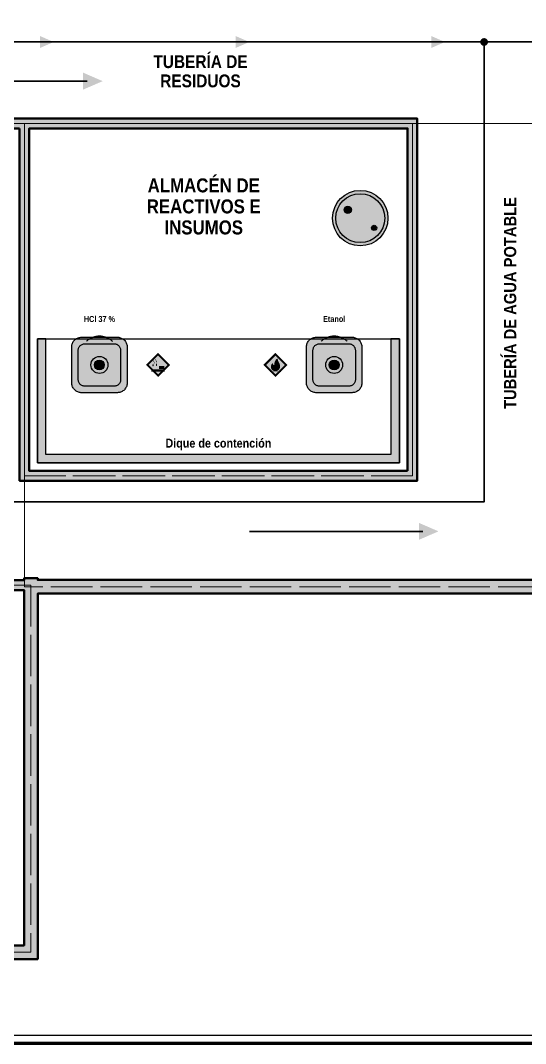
# Model space of a CAD drawing. Header units: metres. Extents: x 0 to 115, y 0 to 64.
# Drawn here: x 54.18 to 69.67, y 0.4 to 31.76 of the extents above; entities that cross this region are included whole.
import ezdxf

# ---------------------------------------------------------------- set-up
doc = ezdxf.new("R2010")
doc.units = ezdxf.units.M
doc.linetypes.add('DASHED', pattern=[1.524, 1.27, -0.254])
doc.layers.add('A-AREA', color=8, linetype='DASHED', lineweight=13, plot=False)
for name, color, linetype, lineweight in [('A-AREA-NOMBRE', 7, 'Continuous', 25), ('A-LAMINA', 8, 'Continuous', 35), ('A-MURO', 7, 'Continuous', 50), ('G-ETIQUETA', 4, 'Continuous', 18), ('G-SENALIZACION', 2, 'Continuous', 25), ('M-EQUIPO', 7, 'Continuous', 25), ('M-EQUIPO-RELLENO', 8, 'Continuous', 0)]:
    doc.layers.add(name, color=color, linetype=linetype, lineweight=lineweight)
for name, color, linetype, lineweight, true_color in [('A-MURO-RELLENO', 8, 'Continuous', 0, 0x8d949b), ('P-AGUA-POTABLE', 3, 'Continuous', 35, 0x3aa84f), ('P-PERSONAL', 94, 'Continuous', 35, 0x13692c), ('P-RESIDUOS', 1, 'Continuous', 35, 0xb3121b)]:
    doc.layers.add(name, color=color, linetype=linetype, lineweight=lineweight, true_color=true_color)
doc.styles.add('PLANO', font='arial.ttf')
doc.styles.add('PLANO_N', font='arialbd.ttf')

# ---------------------------------------------------------------- blocks, each defined once
blk = doc.blocks.new('EQ_dique')
at = {"layer": 'M-EQUIPO-RELLENO', "true_color": 0x1f3fa8}
h = blk.add_hatch(color=7, dxfattribs=at)
h.dxf.hatch_style = 1
h.paths.add_polyline_path([(-5.55, 1.9), (-5.55, -1.9), (5.55, -1.9), (5.55, 1.9), (5.29, 1.9), (5.29, -1.64), (-5.29, -1.64), (-5.29, 1.9)])
at = {"layer": 'M-EQUIPO', "true_color": 0x9aa3ab}
blk.add_lwpolyline([(-5.55, 1.9), (5.55, 1.9), (5.55, -1.9), (-5.55, -1.9)], close=True, dxfattribs=at)
at = {"layer": 'M-EQUIPO'}
blk.add_lwpolyline([(-5.55, 1.9), (-5.55, -1.9), (5.55, -1.9), (5.55, 1.9), (5.29, 1.9), (5.29, -1.64), (-5.29, -1.64), (-5.29, 1.9)], close=True, dxfattribs=at)
at = {"layer": 'G-ETIQUETA', "style": 'PLANO', "flags": 1}
for tag, p in [('TAG', (0, 0)), ('NOMBRE', (0, -0.25)), ('AREA', (0, -0.5)), ('FUNCION', (0, -0.75)), ('CONFIANZA', (0, -1))]:
    blk.add_attdef(tag, p, '', height=0.15, dxfattribs=at)
at = {"layer": 'M-EQUIPO', "style": 'PLANO_N', "width": 0.869}
blk.add_text('Dique de contención', height=0.2721, dxfattribs=at).set_placement((-1.625, -1.433))
blk = doc.blocks.new('EQ_hcl37')
at = {"layer": 'M-EQUIPO-RELLENO', "true_color": 0xeef0ee}
h = blk.add_hatch(color=7, dxfattribs=at)
h.dxf.hatch_style = 1
h.paths.add_polyline_path([(-0.55, 0.85), (-0.524, 0.85), (-0.498, 0.85), (-0.472, 0.85), (-0.4461, 0.85), (-0.4201, 0.85), (-0.3941, 0.85), (-0.3681, 0.85), (-0.3421, 0.85), (-0.3161, 0.85), (-0.2901, 0.85), (-0.2641, 0.85), (-0.2382, 0.85), (-0.2122, 0.85), (-0.1862, 0.85), (-0.1602, 0.85), (-0.1342, 0.85), (-0.1082, 0.85), (-0.0822, 0.85), (-0.0562, 0.85), (-0.0303, 0.85), (-0.0043, 0.85), (0.0217, 0.85), (0.0477, 0.85), (0.0737, 0.85), (0.0997, 0.85), (0.1257, 0.85), (0.1516, 0.85), (0.1776, 0.85), (0.2036, 0.85), (0.2296, 0.85), (0.2556, 0.85), (0.2816, 0.85), (0.3076, 0.85), (0.3336, 0.85), (0.3595, 0.85), (0.3855, 0.85), (0.4115, 0.85), (0.4375, 0.85), (0.4635, 0.85), (0.4895, 0.85), (0.5155, 0.85), (0.5415, 0.85), (0.5663, 0.8496), (0.5911, 0.8472), (0.6163, 0.8426), (0.6416, 0.8357), (0.6668, 0.8263), (0.6914, 0.8146), (0.7152, 0.8004), (0.7378, 0.784), (0.7588, 0.7654), (0.7781, 0.7449), (0.7953, 0.7228), (0.8102, 0.6993), (0.8227, 0.6749), (0.8329, 0.6499), (0.8406, 0.6246), (0.8459, 0.5993), (0.849, 0.5744), (0.85, 0.55), (0.85, 0.524), (0.85, 0.498), (0.85, 0.472), (0.85, 0.4461), (0.85, 0.4201), (0.85, 0.3941), (0.85, 0.3681), (0.85, 0.3421), (0.85, 0.3161), (0.85, 0.2901), (0.85, 0.2641), (0.85, 0.2382), (0.85, 0.2122), (0.85, 0.1862), (0.85, 0.1602), (0.85, 0.1342), (0.85, 0.1082), (0.85, 0.0822), (0.85, 0.0562), (0.85, 0.0303), (0.85, 0.0043), (0.85, -0.0217), (0.85, -0.0477), (0.85, -0.0737), (0.85, -0.0997), (0.85, -0.1257), (0.85, -0.1516), (0.85, -0.1776), (0.85, -0.2036), (0.85, -0.2296), (0.85, -0.2556), (0.85, -0.2816), (0.85, -0.3076), (0.85, -0.3336), (0.85, -0.3595), (0.85, -0.3855), (0.85, -0.4115), (0.85, -0.4375), (0.85, -0.4635), (0.85, -0.4895), (0.85, -0.5155), (0.85, -0.5415), (0.8496, -0.5663), (0.8472, -0.5911), (0.8426, -0.6163), (0.8357, -0.6416), (0.8263, -0.6668), (0.8146, -0.6914), (0.8004, -0.7152), (0.784, -0.7378), (0.7654, -0.7588), (0.7449, -0.7781), (0.7228, -0.7953), (0.6993, -0.8102), (0.6749, -0.8227), (0.6499, -0.8329), (0.6246, -0.8406), (0.5993, -0.8459), (0.5744, -0.849), (0.55, -0.85), (0.524, -0.85), (0.498, -0.85), (0.472, -0.85), (0.4461, -0.85), (0.4201, -0.85), (0.3941, -0.85), (0.3681, -0.85), (0.3421, -0.85), (0.3161, -0.85), (0.2901, -0.85), (0.2641, -0.85), (0.2382, -0.85), (0.2122, -0.85), (0.1862, -0.85), (0.1602, -0.85), (0.1342, -0.85), (0.1082, -0.85), (0.0822, -0.85), (0.0562, -0.85), (0.0303, -0.85), (0.0043, -0.85), (-0.0217, -0.85), (-0.0477, -0.85), (-0.0737, -0.85), (-0.0997, -0.85), (-0.1257, -0.85), (-0.1516, -0.85), (-0.1776, -0.85), (-0.2036, -0.85), (-0.2296, -0.85), (-0.2556, -0.85), (-0.2816, -0.85), (-0.3076, -0.85), (-0.3336, -0.85), (-0.3595, -0.85), (-0.3855, -0.85), (-0.4115, -0.85), (-0.4375, -0.85), (-0.4635, -0.85), (-0.4895, -0.85), (-0.5155, -0.85), (-0.5415, -0.85), (-0.5663, -0.8496), (-0.5911, -0.8472), (-0.6163, -0.8426), (-0.6416, -0.8357), (-0.6668, -0.8263), (-0.6914, -0.8146), (-0.7152, -0.8004), (-0.7378, -0.784), (-0.7588, -0.7654), (-0.7781, -0.7449), (-0.7953, -0.7228), (-0.8102, -0.6993), (-0.8227, -0.6749), (-0.8329, -0.6499), (-0.8406, -0.6246), (-0.8459, -0.5993), (-0.849, -0.5744), (-0.85, -0.55), (-0.85, -0.524), (-0.85, -0.498), (-0.85, -0.472), (-0.85, -0.4461), (-0.85, -0.4201), (-0.85, -0.3941), (-0.85, -0.3681), (-0.85, -0.3421), (-0.85, -0.3161), (-0.85, -0.2901), (-0.85, -0.2641), (-0.85, -0.2382), (-0.85, -0.2122), (-0.85, -0.1862), (-0.85, -0.1602), (-0.85, -0.1342), (-0.85, -0.1082), (-0.85, -0.0822), (-0.85, -0.0562), (-0.85, -0.0303), (-0.85, -0.0043), (-0.85, 0.0217), (-0.85, 0.0477), (-0.85, 0.0737), (-0.85, 0.0997), (-0.85, 0.1257), (-0.85, 0.1516), (-0.85, 0.1776), (-0.85, 0.2036), (-0.85, 0.2296), (-0.85, 0.2556), (-0.85, 0.2816), (-0.85, 0.3076), (-0.85, 0.3336), (-0.85, 0.3595), (-0.85, 0.3855), (-0.85, 0.4115), (-0.85, 0.4375), (-0.85, 0.4635), (-0.85, 0.4895), (-0.85, 0.5155), (-0.85, 0.5415), (-0.8496, 0.5663), (-0.8472, 0.5911), (-0.8426, 0.6163), (-0.8357, 0.6416), (-0.8263, 0.6668), (-0.8146, 0.6914), (-0.8004, 0.7152), (-0.784, 0.7378), (-0.7654, 0.7588), (-0.7449, 0.7781), (-0.7228, 0.7953), (-0.6993, 0.8102), (-0.6749, 0.8227), (-0.6499, 0.8329), (-0.6246, 0.8406), (-0.5993, 0.8459), (-0.5744, 0.849)])
at = {"layer": 'M-EQUIPO-RELLENO', "true_color": 0xd0d7de}
h = blk.add_hatch(color=7, dxfattribs=at)
h.dxf.hatch_style = 1
edge = h.paths.add_edge_path()
edge.add_arc((0, 0), 0.26, 0, 360)
at = {"layer": 'M-EQUIPO-RELLENO', "true_color": 0xc0392b}
h = blk.add_hatch(color=7, dxfattribs=at)
h.dxf.hatch_style = 1
edge = h.paths.add_edge_path()
edge.add_arc((0, 0), 0.15, 0, 360)
at = {"layer": 'M-EQUIPO'}
blk.add_lwpolyline([(-0.55, 0.85), (-0.524, 0.85), (-0.498, 0.85), (-0.472, 0.85), (-0.4461, 0.85), (-0.4201, 0.85), (-0.3941, 0.85), (-0.3681, 0.85), (-0.3421, 0.85), (-0.3161, 0.85), (-0.2901, 0.85), (-0.2641, 0.85), (-0.2382, 0.85), (-0.2122, 0.85), (-0.1862, 0.85), (-0.1602, 0.85), (-0.1342, 0.85), (-0.1082, 0.85), (-0.0822, 0.85), (-0.0562, 0.85), (-0.0303, 0.85), (-0.0043, 0.85), (0.0217, 0.85), (0.0477, 0.85), (0.0737, 0.85), (0.0997, 0.85), (0.1257, 0.85), (0.1516, 0.85), (0.1776, 0.85), (0.2036, 0.85), (0.2296, 0.85), (0.2556, 0.85), (0.2816, 0.85), (0.3076, 0.85), (0.3336, 0.85), (0.3595, 0.85), (0.3855, 0.85), (0.4115, 0.85), (0.4375, 0.85), (0.4635, 0.85), (0.4895, 0.85), (0.5155, 0.85), (0.5415, 0.85), (0.5663, 0.8496), (0.5911, 0.8472), (0.6163, 0.8426), (0.6416, 0.8357), (0.6668, 0.8263), (0.6914, 0.8146), (0.7152, 0.8004), (0.7378, 0.784), (0.7588, 0.7654), (0.7781, 0.7449), (0.7953, 0.7228), (0.8102, 0.6993), (0.8227, 0.6749), (0.8329, 0.6499), (0.8406, 0.6246), (0.8459, 0.5993), (0.849, 0.5744), (0.85, 0.55), (0.85, 0.524), (0.85, 0.498), (0.85, 0.472), (0.85, 0.4461), (0.85, 0.4201), (0.85, 0.3941), (0.85, 0.3681), (0.85, 0.3421), (0.85, 0.3161), (0.85, 0.2901), (0.85, 0.2641), (0.85, 0.2382), (0.85, 0.2122), (0.85, 0.1862), (0.85, 0.1602), (0.85, 0.1342), (0.85, 0.1082), (0.85, 0.0822), (0.85, 0.0562), (0.85, 0.0303), (0.85, 0.0043), (0.85, -0.0217), (0.85, -0.0477), (0.85, -0.0737), (0.85, -0.0997), (0.85, -0.1257), (0.85, -0.1516), (0.85, -0.1776), (0.85, -0.2036), (0.85, -0.2296), (0.85, -0.2556), (0.85, -0.2816), (0.85, -0.3076), (0.85, -0.3336), (0.85, -0.3595), (0.85, -0.3855), (0.85, -0.4115), (0.85, -0.4375), (0.85, -0.4635), (0.85, -0.4895), (0.85, -0.5155), (0.85, -0.5415), (0.8496, -0.5663), (0.8472, -0.5911), (0.8426, -0.6163), (0.8357, -0.6416), (0.8263, -0.6668), (0.8146, -0.6914), (0.8004, -0.7152), (0.784, -0.7378), (0.7654, -0.7588), (0.7449, -0.7781), (0.7228, -0.7953), (0.6993, -0.8102), (0.6749, -0.8227), (0.6499, -0.8329), (0.6246, -0.8406), (0.5993, -0.8459), (0.5744, -0.849), (0.55, -0.85), (0.524, -0.85), (0.498, -0.85), (0.472, -0.85), (0.4461, -0.85), (0.4201, -0.85), (0.3941, -0.85), (0.3681, -0.85), (0.3421, -0.85), (0.3161, -0.85), (0.2901, -0.85), (0.2641, -0.85), (0.2382, -0.85), (0.2122, -0.85), (0.1862, -0.85), (0.1602, -0.85), (0.1342, -0.85), (0.1082, -0.85), (0.0822, -0.85), (0.0562, -0.85), (0.0303, -0.85), (0.0043, -0.85), (-0.0217, -0.85), (-0.0477, -0.85), (-0.0737, -0.85), (-0.0997, -0.85), (-0.1257, -0.85), (-0.1516, -0.85), (-0.1776, -0.85), (-0.2036, -0.85), (-0.2296, -0.85), (-0.2556, -0.85), (-0.2816, -0.85), (-0.3076, -0.85), (-0.3336, -0.85), (-0.3595, -0.85), (-0.3855, -0.85), (-0.4115, -0.85), (-0.4375, -0.85), (-0.4635, -0.85), (-0.4895, -0.85), (-0.5155, -0.85), (-0.5415, -0.85), (-0.5663, -0.8496), (-0.5911, -0.8472), (-0.6163, -0.8426), (-0.6416, -0.8357), (-0.6668, -0.8263), (-0.6914, -0.8146), (-0.7152, -0.8004), (-0.7378, -0.784), (-0.7588, -0.7654), (-0.7781, -0.7449), (-0.7953, -0.7228), (-0.8102, -0.6993), (-0.8227, -0.6749), (-0.8329, -0.6499), (-0.8406, -0.6246), (-0.8459, -0.5993), (-0.849, -0.5744), (-0.85, -0.55), (-0.85, -0.524), (-0.85, -0.498), (-0.85, -0.472), (-0.85, -0.4461), (-0.85, -0.4201), (-0.85, -0.3941), (-0.85, -0.3681), (-0.85, -0.3421), (-0.85, -0.3161), (-0.85, -0.2901), (-0.85, -0.2641), (-0.85, -0.2382), (-0.85, -0.2122), (-0.85, -0.1862), (-0.85, -0.1602), (-0.85, -0.1342), (-0.85, -0.1082), (-0.85, -0.0822), (-0.85, -0.0562), (-0.85, -0.0303), (-0.85, -0.0043), (-0.85, 0.0217), (-0.85, 0.0477), (-0.85, 0.0737), (-0.85, 0.0997), (-0.85, 0.1257), (-0.85, 0.1516), (-0.85, 0.1776), (-0.85, 0.2036), (-0.85, 0.2296), (-0.85, 0.2556), (-0.85, 0.2816), (-0.85, 0.3076), (-0.85, 0.3336), (-0.85, 0.3595), (-0.85, 0.3855), (-0.85, 0.4115), (-0.85, 0.4375), (-0.85, 0.4635), (-0.85, 0.4895), (-0.85, 0.5155), (-0.85, 0.5415), (-0.8496, 0.5663), (-0.8472, 0.5911), (-0.8426, 0.6163), (-0.8357, 0.6416), (-0.8263, 0.6668), (-0.8146, 0.6914), (-0.8004, 0.7152), (-0.784, 0.7378), (-0.7654, 0.7588), (-0.7449, 0.7781), (-0.7228, 0.7953), (-0.6993, 0.8102), (-0.6749, 0.8227), (-0.6499, 0.8329), (-0.6246, 0.8406), (-0.5993, 0.8459), (-0.5744, 0.849)], close=True, dxfattribs=at)
at = {"layer": 'M-EQUIPO', "true_color": 0x9aa3ab}
blk.add_lwpolyline([(-0.45, 0.65), (-0.43, 0.65), (-0.4101, 0.65), (-0.3901, 0.65), (-0.3701, 0.65), (-0.3502, 0.65), (-0.3302, 0.65), (-0.3103, 0.65), (-0.2903, 0.65), (-0.2703, 0.65), (-0.2504, 0.65), (-0.2304, 0.65), (-0.2104, 0.65), (-0.1905, 0.65), (-0.1705, 0.65), (-0.1505, 0.65), (-0.1306, 0.65), (-0.1106, 0.65), (-0.0907, 0.65), (-0.0707, 0.65), (-0.0507, 0.65), (-0.0308, 0.65), (-0.0108, 0.65), (0.0092, 0.65), (0.0291, 0.65), (0.0491, 0.65), (0.0691, 0.65), (0.089, 0.65), (0.109, 0.65), (0.1289, 0.65), (0.1489, 0.65), (0.1689, 0.65), (0.1888, 0.65), (0.2088, 0.65), (0.2288, 0.65), (0.2487, 0.65), (0.2687, 0.65), (0.2887, 0.65), (0.3086, 0.65), (0.3286, 0.65), (0.3485, 0.65), (0.3685, 0.65), (0.3885, 0.65), (0.4084, 0.65), (0.4284, 0.65), (0.4484, 0.65), (0.4686, 0.6491), (0.4895, 0.6461), (0.5105, 0.6406), (0.5314, 0.6327), (0.5517, 0.6222), (0.5709, 0.6093), (0.5886, 0.5941), (0.6045, 0.577), (0.6182, 0.5582), (0.6295, 0.5382), (0.6383, 0.5175), (0.6445, 0.4965), (0.6484, 0.4755), (0.6499, 0.455), (0.65, 0.435), (0.65, 0.4151), (0.65, 0.3951), (0.65, 0.3751), (0.65, 0.3552), (0.65, 0.3352), (0.65, 0.3152), (0.65, 0.2953), (0.65, 0.2753), (0.65, 0.2554), (0.65, 0.2354), (0.65, 0.2154), (0.65, 0.1955), (0.65, 0.1755), (0.65, 0.1555), (0.65, 0.1356), (0.65, 0.1156), (0.65, 0.0956), (0.65, 0.0757), (0.65, 0.0557), (0.65, 0.0358), (0.65, 0.0158), (0.65, -0.0042), (0.65, -0.0241), (0.65, -0.0441), (0.65, -0.0641), (0.65, -0.084), (0.65, -0.104), (0.65, -0.124), (0.65, -0.1439), (0.65, -0.1639), (0.65, -0.1838), (0.65, -0.2038), (0.65, -0.2238), (0.65, -0.2437), (0.65, -0.2637), (0.65, -0.2837), (0.65, -0.3036), (0.65, -0.3236), (0.65, -0.3436), (0.65, -0.3635), (0.65, -0.3835), (0.65, -0.4034), (0.65, -0.4234), (0.65, -0.4434), (0.6495, -0.4635), (0.647, -0.4842), (0.6422, -0.5053), (0.6349, -0.5262), (0.6251, -0.5467), (0.6128, -0.5662), (0.5981, -0.5844), (0.5814, -0.6007), (0.563, -0.615), (0.5433, -0.6269), (0.5227, -0.6363), (0.5017, -0.6432), (0.4807, -0.6476), (0.4601, -0.6497), (0.44, -0.65), (0.4201, -0.65), (0.4001, -0.65), (0.3801, -0.65), (0.3602, -0.65), (0.3402, -0.65), (0.3202, -0.65), (0.3003, -0.65), (0.2803, -0.65), (0.2603, -0.65), (0.2404, -0.65), (0.2204, -0.65), (0.2005, -0.65), (0.1805, -0.65), (0.1605, -0.65), (0.1406, -0.65), (0.1206, -0.65), (0.1006, -0.65), (0.0807, -0.65), (0.0607, -0.65), (0.0407, -0.65), (0.0208, -0.65), (0.0008, -0.65), (-0.0191, -0.65), (-0.0391, -0.65), (-0.0591, -0.65), (-0.079, -0.65), (-0.099, -0.65), (-0.119, -0.65), (-0.1389, -0.65), (-0.1589, -0.65), (-0.1789, -0.65), (-0.1988, -0.65), (-0.2188, -0.65), (-0.2387, -0.65), (-0.2587, -0.65), (-0.2787, -0.65), (-0.2986, -0.65), (-0.3186, -0.65), (-0.3386, -0.65), (-0.3585, -0.65), (-0.3785, -0.65), (-0.3985, -0.65), (-0.4184, -0.65), (-0.4384, -0.65), (-0.4584, -0.6498), (-0.479, -0.6479), (-0.5, -0.6436), (-0.521, -0.637), (-0.5417, -0.6278), (-0.5615, -0.6161), (-0.58, -0.602), (-0.5968, -0.5858), (-0.6116, -0.5678), (-0.6241, -0.5484), (-0.6342, -0.5279), (-0.6417, -0.507), (-0.6467, -0.486), (-0.6494, -0.4652), (-0.65, -0.445), (-0.65, -0.425), (-0.65, -0.4051), (-0.65, -0.3851), (-0.65, -0.3652), (-0.65, -0.3452), (-0.65, -0.3252), (-0.65, -0.3053), (-0.65, -0.2853), (-0.65, -0.2653), (-0.65, -0.2454), (-0.65, -0.2254), (-0.65, -0.2054), (-0.65, -0.1855), (-0.65, -0.1655), (-0.65, -0.1456), (-0.65, -0.1256), (-0.65, -0.1056), (-0.65, -0.0857), (-0.65, -0.0657), (-0.65, -0.0457), (-0.65, -0.0258), (-0.65, -0.0058), (-0.65, 0.0142), (-0.65, 0.0341), (-0.65, 0.0541), (-0.65, 0.074), (-0.65, 0.094), (-0.65, 0.114), (-0.65, 0.1339), (-0.65, 0.1539), (-0.65, 0.1739), (-0.65, 0.1938), (-0.65, 0.2138), (-0.65, 0.2338), (-0.65, 0.2537), (-0.65, 0.2737), (-0.65, 0.2936), (-0.65, 0.3136), (-0.65, 0.3336), (-0.65, 0.3535), (-0.65, 0.3735), (-0.65, 0.3935), (-0.65, 0.4134), (-0.65, 0.4334), (-0.65, 0.4534), (-0.6486, 0.4738), (-0.6449, 0.4947), (-0.6389, 0.5158), (-0.6303, 0.5366), (-0.6192, 0.5566), (-0.6057, 0.5755), (-0.59, 0.5928), (-0.5724, 0.6081), (-0.5533, 0.6212), (-0.5331, 0.6319), (-0.5123, 0.6401), (-0.4912, 0.6457), (-0.4703, 0.649)], close=True, dxfattribs=at)
at = {"layer": 'M-EQUIPO', "true_color": 0x56606a}
blk.add_lwpolyline([(-0.4, 0.73), (-0.3843, 0.7423), (-0.3683, 0.7543), (-0.3521, 0.766), (-0.3357, 0.7773), (-0.319, 0.7883), (-0.302, 0.7988), (-0.2848, 0.8089), (-0.2673, 0.8185), (-0.2496, 0.8277), (-0.2316, 0.8364), (-0.2133, 0.8445), (-0.1949, 0.852), (-0.1761, 0.859), (-0.1572, 0.8653), (-0.138, 0.8709), (-0.1187, 0.8759), (-0.0992, 0.8802), (-0.0795, 0.8837), (-0.0598, 0.8864), (-0.0399, 0.8884), (-0.02, 0.8896), (0, 0.89), (0.02, 0.8896), (0.0399, 0.8884), (0.0598, 0.8864), (0.0795, 0.8837), (0.0992, 0.8802), (0.1187, 0.8759), (0.138, 0.8709), (0.1572, 0.8653), (0.1761, 0.859), (0.1949, 0.852), (0.2133, 0.8445), (0.2316, 0.8364), (0.2496, 0.8277), (0.2673, 0.8185), (0.2848, 0.8089), (0.302, 0.7988), (0.319, 0.7883), (0.3357, 0.7773), (0.3521, 0.766), (0.3683, 0.7543), (0.3843, 0.7423), (0.4, 0.73)], dxfattribs=at)
at = {"layer": 'M-EQUIPO'}
for radius in [0.26, 0.15]:
    blk.add_circle((0, 0), radius, dxfattribs=at)
at = {"layer": 'G-ETIQUETA', "style": 'PLANO', "flags": 1}
for tag, p in [('TAG', (0, 0)), ('NOMBRE', (0, -0.25)), ('AREA', (0, -0.5)), ('FUNCION', (0, -0.75)), ('CONFIANZA', (0, -1))]:
    blk.add_attdef(tag, p, '', height=0.15, dxfattribs=at)
blk = doc.blocks.new('EQ_etanol')
at = {"layer": 'M-EQUIPO-RELLENO', "true_color": 0xeef0ee}
h = blk.add_hatch(color=7, dxfattribs=at)
h.dxf.hatch_style = 1
h.paths.add_polyline_path([(-0.55, 0.85), (-0.524, 0.85), (-0.498, 0.85), (-0.472, 0.85), (-0.4461, 0.85), (-0.4201, 0.85), (-0.3941, 0.85), (-0.3681, 0.85), (-0.3421, 0.85), (-0.3161, 0.85), (-0.2901, 0.85), (-0.2641, 0.85), (-0.2382, 0.85), (-0.2122, 0.85), (-0.1862, 0.85), (-0.1602, 0.85), (-0.1342, 0.85), (-0.1082, 0.85), (-0.0822, 0.85), (-0.0562, 0.85), (-0.0303, 0.85), (-0.0043, 0.85), (0.0217, 0.85), (0.0477, 0.85), (0.0737, 0.85), (0.0997, 0.85), (0.1257, 0.85), (0.1516, 0.85), (0.1776, 0.85), (0.2036, 0.85), (0.2296, 0.85), (0.2556, 0.85), (0.2816, 0.85), (0.3076, 0.85), (0.3336, 0.85), (0.3595, 0.85), (0.3855, 0.85), (0.4115, 0.85), (0.4375, 0.85), (0.4635, 0.85), (0.4895, 0.85), (0.5155, 0.85), (0.5415, 0.85), (0.5663, 0.8496), (0.5911, 0.8472), (0.6163, 0.8426), (0.6416, 0.8357), (0.6668, 0.8263), (0.6914, 0.8146), (0.7152, 0.8004), (0.7378, 0.784), (0.7588, 0.7654), (0.7781, 0.7449), (0.7953, 0.7228), (0.8102, 0.6993), (0.8227, 0.6749), (0.8329, 0.6499), (0.8406, 0.6246), (0.8459, 0.5993), (0.849, 0.5744), (0.85, 0.55), (0.85, 0.524), (0.85, 0.498), (0.85, 0.472), (0.85, 0.4461), (0.85, 0.4201), (0.85, 0.3941), (0.85, 0.3681), (0.85, 0.3421), (0.85, 0.3161), (0.85, 0.2901), (0.85, 0.2641), (0.85, 0.2382), (0.85, 0.2122), (0.85, 0.1862), (0.85, 0.1602), (0.85, 0.1342), (0.85, 0.1082), (0.85, 0.0822), (0.85, 0.0562), (0.85, 0.0303), (0.85, 0.0043), (0.85, -0.0217), (0.85, -0.0477), (0.85, -0.0737), (0.85, -0.0997), (0.85, -0.1257), (0.85, -0.1516), (0.85, -0.1776), (0.85, -0.2036), (0.85, -0.2296), (0.85, -0.2556), (0.85, -0.2816), (0.85, -0.3076), (0.85, -0.3336), (0.85, -0.3595), (0.85, -0.3855), (0.85, -0.4115), (0.85, -0.4375), (0.85, -0.4635), (0.85, -0.4895), (0.85, -0.5155), (0.85, -0.5415), (0.8496, -0.5663), (0.8472, -0.5911), (0.8426, -0.6163), (0.8357, -0.6416), (0.8263, -0.6668), (0.8146, -0.6914), (0.8004, -0.7152), (0.784, -0.7378), (0.7654, -0.7588), (0.7449, -0.7781), (0.7228, -0.7953), (0.6993, -0.8102), (0.6749, -0.8227), (0.6499, -0.8329), (0.6246, -0.8406), (0.5993, -0.8459), (0.5744, -0.849), (0.55, -0.85), (0.524, -0.85), (0.498, -0.85), (0.472, -0.85), (0.4461, -0.85), (0.4201, -0.85), (0.3941, -0.85), (0.3681, -0.85), (0.3421, -0.85), (0.3161, -0.85), (0.2901, -0.85), (0.2641, -0.85), (0.2382, -0.85), (0.2122, -0.85), (0.1862, -0.85), (0.1602, -0.85), (0.1342, -0.85), (0.1082, -0.85), (0.0822, -0.85), (0.0562, -0.85), (0.0303, -0.85), (0.0043, -0.85), (-0.0217, -0.85), (-0.0477, -0.85), (-0.0737, -0.85), (-0.0997, -0.85), (-0.1257, -0.85), (-0.1516, -0.85), (-0.1776, -0.85), (-0.2036, -0.85), (-0.2296, -0.85), (-0.2556, -0.85), (-0.2816, -0.85), (-0.3076, -0.85), (-0.3336, -0.85), (-0.3595, -0.85), (-0.3855, -0.85), (-0.4115, -0.85), (-0.4375, -0.85), (-0.4635, -0.85), (-0.4895, -0.85), (-0.5155, -0.85), (-0.5415, -0.85), (-0.5663, -0.8496), (-0.5911, -0.8472), (-0.6163, -0.8426), (-0.6416, -0.8357), (-0.6668, -0.8263), (-0.6914, -0.8146), (-0.7152, -0.8004), (-0.7378, -0.784), (-0.7588, -0.7654), (-0.7781, -0.7449), (-0.7953, -0.7228), (-0.8102, -0.6993), (-0.8227, -0.6749), (-0.8329, -0.6499), (-0.8406, -0.6246), (-0.8459, -0.5993), (-0.849, -0.5744), (-0.85, -0.55), (-0.85, -0.524), (-0.85, -0.498), (-0.85, -0.472), (-0.85, -0.4461), (-0.85, -0.4201), (-0.85, -0.3941), (-0.85, -0.3681), (-0.85, -0.3421), (-0.85, -0.3161), (-0.85, -0.2901), (-0.85, -0.2641), (-0.85, -0.2382), (-0.85, -0.2122), (-0.85, -0.1862), (-0.85, -0.1602), (-0.85, -0.1342), (-0.85, -0.1082), (-0.85, -0.0822), (-0.85, -0.0562), (-0.85, -0.0303), (-0.85, -0.0043), (-0.85, 0.0217), (-0.85, 0.0477), (-0.85, 0.0737), (-0.85, 0.0997), (-0.85, 0.1257), (-0.85, 0.1516), (-0.85, 0.1776), (-0.85, 0.2036), (-0.85, 0.2296), (-0.85, 0.2556), (-0.85, 0.2816), (-0.85, 0.3076), (-0.85, 0.3336), (-0.85, 0.3595), (-0.85, 0.3855), (-0.85, 0.4115), (-0.85, 0.4375), (-0.85, 0.4635), (-0.85, 0.4895), (-0.85, 0.5155), (-0.85, 0.5415), (-0.8496, 0.5663), (-0.8472, 0.5911), (-0.8426, 0.6163), (-0.8357, 0.6416), (-0.8263, 0.6668), (-0.8146, 0.6914), (-0.8004, 0.7152), (-0.784, 0.7378), (-0.7654, 0.7588), (-0.7449, 0.7781), (-0.7228, 0.7953), (-0.6993, 0.8102), (-0.6749, 0.8227), (-0.6499, 0.8329), (-0.6246, 0.8406), (-0.5993, 0.8459), (-0.5744, 0.849)])
at = {"layer": 'M-EQUIPO-RELLENO', "true_color": 0xd0d7de}
h = blk.add_hatch(color=7, dxfattribs=at)
h.dxf.hatch_style = 1
edge = h.paths.add_edge_path()
edge.add_arc((0, 0), 0.26, 0, 360)
at = {"layer": 'M-EQUIPO-RELLENO', "true_color": 0x2f6f9a}
h = blk.add_hatch(color=7, dxfattribs=at)
h.dxf.hatch_style = 1
edge = h.paths.add_edge_path()
edge.add_arc((0, 0), 0.15, 0, 360)
at = {"layer": 'M-EQUIPO'}
blk.add_lwpolyline([(-0.55, 0.85), (-0.524, 0.85), (-0.498, 0.85), (-0.472, 0.85), (-0.4461, 0.85), (-0.4201, 0.85), (-0.3941, 0.85), (-0.3681, 0.85), (-0.3421, 0.85), (-0.3161, 0.85), (-0.2901, 0.85), (-0.2641, 0.85), (-0.2382, 0.85), (-0.2122, 0.85), (-0.1862, 0.85), (-0.1602, 0.85), (-0.1342, 0.85), (-0.1082, 0.85), (-0.0822, 0.85), (-0.0562, 0.85), (-0.0303, 0.85), (-0.0043, 0.85), (0.0217, 0.85), (0.0477, 0.85), (0.0737, 0.85), (0.0997, 0.85), (0.1257, 0.85), (0.1516, 0.85), (0.1776, 0.85), (0.2036, 0.85), (0.2296, 0.85), (0.2556, 0.85), (0.2816, 0.85), (0.3076, 0.85), (0.3336, 0.85), (0.3595, 0.85), (0.3855, 0.85), (0.4115, 0.85), (0.4375, 0.85), (0.4635, 0.85), (0.4895, 0.85), (0.5155, 0.85), (0.5415, 0.85), (0.5663, 0.8496), (0.5911, 0.8472), (0.6163, 0.8426), (0.6416, 0.8357), (0.6668, 0.8263), (0.6914, 0.8146), (0.7152, 0.8004), (0.7378, 0.784), (0.7588, 0.7654), (0.7781, 0.7449), (0.7953, 0.7228), (0.8102, 0.6993), (0.8227, 0.6749), (0.8329, 0.6499), (0.8406, 0.6246), (0.8459, 0.5993), (0.849, 0.5744), (0.85, 0.55), (0.85, 0.524), (0.85, 0.498), (0.85, 0.472), (0.85, 0.4461), (0.85, 0.4201), (0.85, 0.3941), (0.85, 0.3681), (0.85, 0.3421), (0.85, 0.3161), (0.85, 0.2901), (0.85, 0.2641), (0.85, 0.2382), (0.85, 0.2122), (0.85, 0.1862), (0.85, 0.1602), (0.85, 0.1342), (0.85, 0.1082), (0.85, 0.0822), (0.85, 0.0562), (0.85, 0.0303), (0.85, 0.0043), (0.85, -0.0217), (0.85, -0.0477), (0.85, -0.0737), (0.85, -0.0997), (0.85, -0.1257), (0.85, -0.1516), (0.85, -0.1776), (0.85, -0.2036), (0.85, -0.2296), (0.85, -0.2556), (0.85, -0.2816), (0.85, -0.3076), (0.85, -0.3336), (0.85, -0.3595), (0.85, -0.3855), (0.85, -0.4115), (0.85, -0.4375), (0.85, -0.4635), (0.85, -0.4895), (0.85, -0.5155), (0.85, -0.5415), (0.8496, -0.5663), (0.8472, -0.5911), (0.8426, -0.6163), (0.8357, -0.6416), (0.8263, -0.6668), (0.8146, -0.6914), (0.8004, -0.7152), (0.784, -0.7378), (0.7654, -0.7588), (0.7449, -0.7781), (0.7228, -0.7953), (0.6993, -0.8102), (0.6749, -0.8227), (0.6499, -0.8329), (0.6246, -0.8406), (0.5993, -0.8459), (0.5744, -0.849), (0.55, -0.85), (0.524, -0.85), (0.498, -0.85), (0.472, -0.85), (0.4461, -0.85), (0.4201, -0.85), (0.3941, -0.85), (0.3681, -0.85), (0.3421, -0.85), (0.3161, -0.85), (0.2901, -0.85), (0.2641, -0.85), (0.2382, -0.85), (0.2122, -0.85), (0.1862, -0.85), (0.1602, -0.85), (0.1342, -0.85), (0.1082, -0.85), (0.0822, -0.85), (0.0562, -0.85), (0.0303, -0.85), (0.0043, -0.85), (-0.0217, -0.85), (-0.0477, -0.85), (-0.0737, -0.85), (-0.0997, -0.85), (-0.1257, -0.85), (-0.1516, -0.85), (-0.1776, -0.85), (-0.2036, -0.85), (-0.2296, -0.85), (-0.2556, -0.85), (-0.2816, -0.85), (-0.3076, -0.85), (-0.3336, -0.85), (-0.3595, -0.85), (-0.3855, -0.85), (-0.4115, -0.85), (-0.4375, -0.85), (-0.4635, -0.85), (-0.4895, -0.85), (-0.5155, -0.85), (-0.5415, -0.85), (-0.5663, -0.8496), (-0.5911, -0.8472), (-0.6163, -0.8426), (-0.6416, -0.8357), (-0.6668, -0.8263), (-0.6914, -0.8146), (-0.7152, -0.8004), (-0.7378, -0.784), (-0.7588, -0.7654), (-0.7781, -0.7449), (-0.7953, -0.7228), (-0.8102, -0.6993), (-0.8227, -0.6749), (-0.8329, -0.6499), (-0.8406, -0.6246), (-0.8459, -0.5993), (-0.849, -0.5744), (-0.85, -0.55), (-0.85, -0.524), (-0.85, -0.498), (-0.85, -0.472), (-0.85, -0.4461), (-0.85, -0.4201), (-0.85, -0.3941), (-0.85, -0.3681), (-0.85, -0.3421), (-0.85, -0.3161), (-0.85, -0.2901), (-0.85, -0.2641), (-0.85, -0.2382), (-0.85, -0.2122), (-0.85, -0.1862), (-0.85, -0.1602), (-0.85, -0.1342), (-0.85, -0.1082), (-0.85, -0.0822), (-0.85, -0.0562), (-0.85, -0.0303), (-0.85, -0.0043), (-0.85, 0.0217), (-0.85, 0.0477), (-0.85, 0.0737), (-0.85, 0.0997), (-0.85, 0.1257), (-0.85, 0.1516), (-0.85, 0.1776), (-0.85, 0.2036), (-0.85, 0.2296), (-0.85, 0.2556), (-0.85, 0.2816), (-0.85, 0.3076), (-0.85, 0.3336), (-0.85, 0.3595), (-0.85, 0.3855), (-0.85, 0.4115), (-0.85, 0.4375), (-0.85, 0.4635), (-0.85, 0.4895), (-0.85, 0.5155), (-0.85, 0.5415), (-0.8496, 0.5663), (-0.8472, 0.5911), (-0.8426, 0.6163), (-0.8357, 0.6416), (-0.8263, 0.6668), (-0.8146, 0.6914), (-0.8004, 0.7152), (-0.784, 0.7378), (-0.7654, 0.7588), (-0.7449, 0.7781), (-0.7228, 0.7953), (-0.6993, 0.8102), (-0.6749, 0.8227), (-0.6499, 0.8329), (-0.6246, 0.8406), (-0.5993, 0.8459), (-0.5744, 0.849)], close=True, dxfattribs=at)
at = {"layer": 'M-EQUIPO', "true_color": 0x9aa3ab}
blk.add_lwpolyline([(-0.45, 0.65), (-0.43, 0.65), (-0.4101, 0.65), (-0.3901, 0.65), (-0.3701, 0.65), (-0.3502, 0.65), (-0.3302, 0.65), (-0.3103, 0.65), (-0.2903, 0.65), (-0.2703, 0.65), (-0.2504, 0.65), (-0.2304, 0.65), (-0.2104, 0.65), (-0.1905, 0.65), (-0.1705, 0.65), (-0.1505, 0.65), (-0.1306, 0.65), (-0.1106, 0.65), (-0.0907, 0.65), (-0.0707, 0.65), (-0.0507, 0.65), (-0.0308, 0.65), (-0.0108, 0.65), (0.0092, 0.65), (0.0291, 0.65), (0.0491, 0.65), (0.0691, 0.65), (0.089, 0.65), (0.109, 0.65), (0.1289, 0.65), (0.1489, 0.65), (0.1689, 0.65), (0.1888, 0.65), (0.2088, 0.65), (0.2288, 0.65), (0.2487, 0.65), (0.2687, 0.65), (0.2887, 0.65), (0.3086, 0.65), (0.3286, 0.65), (0.3485, 0.65), (0.3685, 0.65), (0.3885, 0.65), (0.4084, 0.65), (0.4284, 0.65), (0.4484, 0.65), (0.4686, 0.6491), (0.4895, 0.6461), (0.5105, 0.6406), (0.5314, 0.6327), (0.5517, 0.6222), (0.5709, 0.6093), (0.5886, 0.5941), (0.6045, 0.577), (0.6182, 0.5582), (0.6295, 0.5382), (0.6383, 0.5175), (0.6445, 0.4965), (0.6484, 0.4755), (0.6499, 0.455), (0.65, 0.435), (0.65, 0.4151), (0.65, 0.3951), (0.65, 0.3751), (0.65, 0.3552), (0.65, 0.3352), (0.65, 0.3152), (0.65, 0.2953), (0.65, 0.2753), (0.65, 0.2554), (0.65, 0.2354), (0.65, 0.2154), (0.65, 0.1955), (0.65, 0.1755), (0.65, 0.1555), (0.65, 0.1356), (0.65, 0.1156), (0.65, 0.0956), (0.65, 0.0757), (0.65, 0.0557), (0.65, 0.0358), (0.65, 0.0158), (0.65, -0.0042), (0.65, -0.0241), (0.65, -0.0441), (0.65, -0.0641), (0.65, -0.084), (0.65, -0.104), (0.65, -0.124), (0.65, -0.1439), (0.65, -0.1639), (0.65, -0.1838), (0.65, -0.2038), (0.65, -0.2238), (0.65, -0.2437), (0.65, -0.2637), (0.65, -0.2837), (0.65, -0.3036), (0.65, -0.3236), (0.65, -0.3436), (0.65, -0.3635), (0.65, -0.3835), (0.65, -0.4034), (0.65, -0.4234), (0.65, -0.4434), (0.6495, -0.4635), (0.647, -0.4842), (0.6422, -0.5053), (0.6349, -0.5262), (0.6251, -0.5467), (0.6128, -0.5662), (0.5981, -0.5844), (0.5814, -0.6007), (0.563, -0.615), (0.5433, -0.6269), (0.5227, -0.6363), (0.5017, -0.6432), (0.4807, -0.6476), (0.4601, -0.6497), (0.44, -0.65), (0.4201, -0.65), (0.4001, -0.65), (0.3801, -0.65), (0.3602, -0.65), (0.3402, -0.65), (0.3202, -0.65), (0.3003, -0.65), (0.2803, -0.65), (0.2603, -0.65), (0.2404, -0.65), (0.2204, -0.65), (0.2005, -0.65), (0.1805, -0.65), (0.1605, -0.65), (0.1406, -0.65), (0.1206, -0.65), (0.1006, -0.65), (0.0807, -0.65), (0.0607, -0.65), (0.0407, -0.65), (0.0208, -0.65), (0.0008, -0.65), (-0.0191, -0.65), (-0.0391, -0.65), (-0.0591, -0.65), (-0.079, -0.65), (-0.099, -0.65), (-0.119, -0.65), (-0.1389, -0.65), (-0.1589, -0.65), (-0.1789, -0.65), (-0.1988, -0.65), (-0.2188, -0.65), (-0.2387, -0.65), (-0.2587, -0.65), (-0.2787, -0.65), (-0.2986, -0.65), (-0.3186, -0.65), (-0.3386, -0.65), (-0.3585, -0.65), (-0.3785, -0.65), (-0.3985, -0.65), (-0.4184, -0.65), (-0.4384, -0.65), (-0.4584, -0.6498), (-0.479, -0.6479), (-0.5, -0.6436), (-0.521, -0.637), (-0.5417, -0.6278), (-0.5615, -0.6161), (-0.58, -0.602), (-0.5968, -0.5858), (-0.6116, -0.5678), (-0.6241, -0.5484), (-0.6342, -0.5279), (-0.6417, -0.507), (-0.6467, -0.486), (-0.6494, -0.4652), (-0.65, -0.445), (-0.65, -0.425), (-0.65, -0.4051), (-0.65, -0.3851), (-0.65, -0.3652), (-0.65, -0.3452), (-0.65, -0.3252), (-0.65, -0.3053), (-0.65, -0.2853), (-0.65, -0.2653), (-0.65, -0.2454), (-0.65, -0.2254), (-0.65, -0.2054), (-0.65, -0.1855), (-0.65, -0.1655), (-0.65, -0.1456), (-0.65, -0.1256), (-0.65, -0.1056), (-0.65, -0.0857), (-0.65, -0.0657), (-0.65, -0.0457), (-0.65, -0.0258), (-0.65, -0.0058), (-0.65, 0.0142), (-0.65, 0.0341), (-0.65, 0.0541), (-0.65, 0.074), (-0.65, 0.094), (-0.65, 0.114), (-0.65, 0.1339), (-0.65, 0.1539), (-0.65, 0.1739), (-0.65, 0.1938), (-0.65, 0.2138), (-0.65, 0.2338), (-0.65, 0.2537), (-0.65, 0.2737), (-0.65, 0.2936), (-0.65, 0.3136), (-0.65, 0.3336), (-0.65, 0.3535), (-0.65, 0.3735), (-0.65, 0.3935), (-0.65, 0.4134), (-0.65, 0.4334), (-0.65, 0.4534), (-0.6486, 0.4738), (-0.6449, 0.4947), (-0.6389, 0.5158), (-0.6303, 0.5366), (-0.6192, 0.5566), (-0.6057, 0.5755), (-0.59, 0.5928), (-0.5724, 0.6081), (-0.5533, 0.6212), (-0.5331, 0.6319), (-0.5123, 0.6401), (-0.4912, 0.6457), (-0.4703, 0.649)], close=True, dxfattribs=at)
at = {"layer": 'M-EQUIPO', "true_color": 0x56606a}
blk.add_lwpolyline([(-0.4, 0.73), (-0.3843, 0.7423), (-0.3683, 0.7543), (-0.3521, 0.766), (-0.3357, 0.7773), (-0.319, 0.7883), (-0.302, 0.7988), (-0.2848, 0.8089), (-0.2673, 0.8185), (-0.2496, 0.8277), (-0.2316, 0.8364), (-0.2133, 0.8445), (-0.1949, 0.852), (-0.1761, 0.859), (-0.1572, 0.8653), (-0.138, 0.8709), (-0.1187, 0.8759), (-0.0992, 0.8802), (-0.0795, 0.8837), (-0.0598, 0.8864), (-0.0399, 0.8884), (-0.02, 0.8896), (0, 0.89), (0.02, 0.8896), (0.0399, 0.8884), (0.0598, 0.8864), (0.0795, 0.8837), (0.0992, 0.8802), (0.1187, 0.8759), (0.138, 0.8709), (0.1572, 0.8653), (0.1761, 0.859), (0.1949, 0.852), (0.2133, 0.8445), (0.2316, 0.8364), (0.2496, 0.8277), (0.2673, 0.8185), (0.2848, 0.8089), (0.302, 0.7988), (0.319, 0.7883), (0.3357, 0.7773), (0.3521, 0.766), (0.3683, 0.7543), (0.3843, 0.7423), (0.4, 0.73)], dxfattribs=at)
at = {"layer": 'M-EQUIPO'}
for radius in [0.26, 0.15]:
    blk.add_circle((0, 0), radius, dxfattribs=at)
at = {"layer": 'G-ETIQUETA', "style": 'PLANO', "flags": 1}
for tag, p in [('TAG', (0, 0)), ('NOMBRE', (0, -0.25)), ('AREA', (0, -0.5)), ('FUNCION', (0, -0.75)), ('CONFIANZA', (0, -1))]:
    blk.add_attdef(tag, p, '', height=0.15, dxfattribs=at)
blk = doc.blocks.new('EQ_tambor')
at = {"layer": 'M-EQUIPO-RELLENO', "true_color": 0xe7ebef}
h = blk.add_hatch(color=7, dxfattribs=at)
h.dxf.hatch_style = 1
edge = h.paths.add_edge_path()
edge.add_arc((0, 0), 0.85, 0, 360)
at = {"layer": 'M-EQUIPO-RELLENO', "true_color": 0x9aa4ad}
h = blk.add_hatch(color=7, dxfattribs=at)
h.dxf.hatch_style = 1
edge = h.paths.add_edge_path()
edge.add_arc((-0.3825, 0.255), 0.11, 0, 360)
h = blk.add_hatch(color=7, dxfattribs=at)
h.dxf.hatch_style = 1
edge = h.paths.add_edge_path()
edge.add_arc((0.425, -0.2975), 0.08, 0, 360)
at = {"layer": 'M-EQUIPO'}
for centre, radius in [((0, 0), 0.85), ((-0.3825, 0.255), 0.11), ((0.425, -0.2975), 0.08)]:
    blk.add_circle(centre, radius, dxfattribs=at)
at = {"layer": 'M-EQUIPO', "true_color": 0x7d8893}
blk.add_circle((0, 0), 0.75, dxfattribs=at)
at = {"layer": 'G-ETIQUETA', "style": 'PLANO', "flags": 1}
for tag, p in [('TAG', (0, 0)), ('NOMBRE', (0, -0.25)), ('AREA', (0, -0.5)), ('FUNCION', (0, -0.75)), ('CONFIANZA', (0, -1))]:
    blk.add_attdef(tag, p, '', height=0.15, dxfattribs=at)

msp = doc.modelspace()

# ---------------------------------------------------------------- hatches: boundary and pattern name
at = {"layer": 'A-MURO-RELLENO', "true_color": 0x8d949b}
h = msp.add_hatch(color=8, dxfattribs=at)
h.dxf.hatch_style = 1
h.paths.add_polyline_path([(54.15, 28.45), (54.15, 17.65), (66.35, 17.65), (66.35, 28.75), (51.5, 28.75), (51.5, 28.45)])
h.paths.add_polyline_path([(66.05, 17.95), (54.45, 17.95), (54.45, 28.45), (66.05, 28.45)])
h = msp.add_hatch(color=8, dxfattribs=at)
h.dxf.hatch_style = 1
h.paths.add_polyline_path([(33.2, 2.99), (54.71, 2.99), (54.71, 14.19), (75.8, 14.19), (75.8, 14.61), (70.25, 14.61), (70.25, 14.75), (69.95, 14.75), (69.95, 14.61), (54.71, 14.61), (54.71, 14.66), (54.29, 14.66), (54.29, 14.6), (42.15, 14.6), (42.15, 14.9), (41.85, 14.9), (41.85, 14.6), (41.2, 14.6), (41.2, 14.3), (54.29, 14.3), (54.29, 3.41), (38.55, 3.41), (38.55, 14.3), (38.8, 14.3), (38.8, 14.6), (28.25, 14.6), (28.25, 16.6), (27.95, 16.6), (27.95, 14.6), (20.4, 14.6), (20.4, 14.3), (38.25, 14.3), (38.25, 3.41), (33.2, 3.41)])
at = {"layer": 'G-SENALIZACION', "true_color": 0xffffff}
h = msp.add_hatch(color=7, dxfattribs=at)
h.dxf.hatch_style = 1
h.paths.add_polyline_path([(58.4, 21.5309), (58.7309, 21.2), (58.4, 20.8691), (58.0691, 21.2)])
h = msp.add_hatch(color=7, dxfattribs=at)
h.dxf.hatch_style = 1
h.paths.add_polyline_path([(62, 21.5309), (62.3309, 21.2), (62, 20.8691), (61.6691, 21.2)])
at = {"layer": 'G-SENALIZACION', "true_color": 0x111111}
h = msp.add_hatch(color=7, dxfattribs=at)
h.dxf.hatch_style = 1
h.paths.add_polyline_path([(62, 21.018), (61.9871, 21.0184), (61.9743, 21.0197), (61.9617, 21.0219), (61.9492, 21.0251), (61.9371, 21.0294), (61.9255, 21.035), (61.9146, 21.0417), (61.9044, 21.0496), (61.8953, 21.0587), (61.8873, 21.0687), (61.8805, 21.0797), (61.875, 21.0913), (61.8709, 21.1034), (61.8679, 21.116), (61.8663, 21.1287), (61.8658, 21.1416), (61.8664, 21.1544), (61.8681, 21.1672), (61.8709, 21.1797), (61.8746, 21.192), (61.8791, 21.2041), (61.8846, 21.2157), (61.8909, 21.2269), (61.8979, 21.2377), (61.9056, 21.248), (61.9107, 21.2446), (61.9142, 21.2322), (61.919, 21.2203), (61.9251, 21.209), (61.933, 21.1989), (61.9431, 21.1909), (61.9553, 21.1874), (61.9673, 21.1915), (61.9737, 21.2019), (61.9724, 21.2147), (61.972, 21.2276), (61.9723, 21.2404), (61.9735, 21.2532), (61.9756, 21.2659), (61.9784, 21.2785), (61.982, 21.2908), (61.9864, 21.3029), (61.9915, 21.3147), (61.9974, 21.3261), (62.004, 21.3372), (62.0113, 21.3478), (62.0193, 21.3578), (62.028, 21.3673), (62.0373, 21.3762), (62.0474, 21.3842), (62.0581, 21.3913), (62.0644, 21.39), (62.0639, 21.3772), (62.0648, 21.3643), (62.067, 21.3517), (62.0704, 21.3392), (62.0746, 21.3271), (62.0794, 21.3152), (62.0848, 21.3035), (62.0904, 21.2919), (62.0962, 21.2805), (62.102, 21.269), (62.1077, 21.2574), (62.1131, 21.2458), (62.1182, 21.2339), (62.1228, 21.2219), (62.1267, 21.2097), (62.1299, 21.1972), (62.1323, 21.1846), (62.1337, 21.1718), (62.1342, 21.159), (62.1337, 21.1461), (62.1321, 21.1333), (62.1297, 21.1207), (62.1266, 21.1082), (62.1223, 21.0961), (62.1168, 21.0845), (62.1102, 21.0734), (62.1025, 21.0631), (62.0938, 21.0537), (62.0841, 21.0453), (62.0735, 21.0379), (62.0623, 21.0317), (62.0504, 21.0267), (62.0382, 21.0228), (62.0256, 21.0201), (62.0128, 21.0185), (62, 21.018)])
h = msp.add_hatch(color=7, dxfattribs=at)
h.dxf.hatch_style = 1
h.paths.add_polyline_path([(58.205, 21.057), (58.595, 21.057), (58.595, 21.005), (58.205, 21.005)])
h = msp.add_hatch(color=7, dxfattribs=at)
h.dxf.hatch_style = 1
h.paths.add_polyline_path([(58.244, 21.226), (58.2485, 21.2143), (58.2519, 21.2022), (58.2537, 21.1898), (58.2528, 21.1774), (58.248, 21.1658), (58.24, 21.1658), (58.2352, 21.1774), (58.2343, 21.1898), (58.2361, 21.2022), (58.2395, 21.2143), (58.244, 21.226)])
h = msp.add_hatch(color=7, dxfattribs=at)
h.dxf.hatch_style = 1
h.paths.add_polyline_path([(58.348, 21.239), (58.3525, 21.2273), (58.3559, 21.2152), (58.3577, 21.2028), (58.3568, 21.1904), (58.352, 21.1788), (58.344, 21.1788), (58.3392, 21.1904), (58.3383, 21.2028), (58.3401, 21.2152), (58.3435, 21.2273), (58.348, 21.239)])
h = msp.add_hatch(color=7, dxfattribs=at)
h.dxf.hatch_style = 1
h.paths.add_polyline_path([(58.439, 21.161), (58.582, 21.161), (58.582, 21.083), (58.439, 21.083)])
at = {"layer": 'P-AGUA-POTABLE', "true_color": 0x3aa84f}
h = msp.add_hatch(color=7, dxfattribs=at)
h.dxf.hatch_style = 1
edge = h.paths.add_edge_path()
edge.add_arc((68.4, 31.1), 0.12, 0, 360)

# ---------------------------------------------------------------- linework, layer by layer
at = {"layer": 'A-AREA'}
for points in [[(3, 34.35), (100.3, 34.35), (100.3, 28.6), (3, 28.6)], [(42, 28.6), (54.3, 28.6), (54.3, 14.45), (42, 14.45)], [(54.3, 28.6), (66.2, 28.6), (66.2, 17.8), (54.3, 17.8)], [(66.2, 28.6), (70.1, 28.6), (70.1, 14.4), (54.3, 14.4), (54.3, 17.8), (66.2, 17.8)], [(38.4, 14.45), (54.5, 14.45), (54.5, 3.2), (38.4, 3.2)]]:
    msp.add_lwpolyline(points, close=True, dxfattribs=at)
at = {"layer": 'A-LAMINA', "lineweight": 70}
msp.add_lwpolyline([(0.4, 64.5), (115.4, 64.5), (115.4, 0.4), (0.4, 0.4)], close=True, dxfattribs=at)
at = {"layer": 'A-LAMINA', "lineweight": 25}
msp.add_lwpolyline([(0.65, 64.25), (115.15, 64.25), (115.15, 0.65), (0.65, 0.65)], close=True, dxfattribs=at)
at = {"layer": 'A-MURO'}
for points in [[(54.15, 28.45), (54.15, 17.65), (66.35, 17.65), (66.35, 28.75), (51.5, 28.75), (51.5, 28.45)], [(66.05, 17.95), (54.45, 17.95), (54.45, 28.45), (66.05, 28.45)]]:
    msp.add_lwpolyline(points, close=True, dxfattribs=at)
for points in [[(33.2, 2.99), (54.71, 2.99), (54.71, 14.19), (75.8, 14.19), (75.8, 14.61), (70.25, 14.61), (70.25, 14.75), (69.95, 14.75), (69.95, 14.61), (54.71, 14.61), (54.71, 14.66), (54.29, 14.66), (54.29, 14.6), (42.15, 14.6)], [(41.2, 14.3), (54.29, 14.3), (54.29, 3.41), (38.55, 3.41)]]:
    msp.add_lwpolyline(points, dxfattribs=at)
at = {"layer": 'G-SENALIZACION'}
for points, const_width in [([(58.4, 21.5309), (58.7309, 21.2), (58.4, 20.8691), (58.0691, 21.2)], 0.0585), ([(62, 21.5309), (62.3309, 21.2), (62, 20.8691), (61.6691, 21.2)], 0.0585), ([(62, 21.018), (61.9871, 21.0184), (61.9743, 21.0197), (61.9617, 21.0219), (61.9492, 21.0251), (61.9371, 21.0294), (61.9255, 21.035), (61.9146, 21.0417), (61.9044, 21.0496), (61.8953, 21.0587), (61.8873, 21.0687), (61.8805, 21.0797), (61.875, 21.0913), (61.8709, 21.1034), (61.8679, 21.116), (61.8663, 21.1287), (61.8658, 21.1416), (61.8664, 21.1544), (61.8681, 21.1672), (61.8709, 21.1797), (61.8746, 21.192), (61.8791, 21.2041), (61.8846, 21.2157), (61.8909, 21.2269), (61.8979, 21.2377), (61.9056, 21.248), (61.9107, 21.2446), (61.9142, 21.2322), (61.919, 21.2203), (61.9251, 21.209), (61.933, 21.1989), (61.9431, 21.1909), (61.9553, 21.1874), (61.9673, 21.1915), (61.9737, 21.2019), (61.9724, 21.2147), (61.972, 21.2276), (61.9723, 21.2404), (61.9735, 21.2532), (61.9756, 21.2659), (61.9784, 21.2785), (61.982, 21.2908), (61.9864, 21.3029), (61.9915, 21.3147), (61.9974, 21.3261), (62.004, 21.3372), (62.0113, 21.3478), (62.0193, 21.3578), (62.028, 21.3673), (62.0373, 21.3762), (62.0474, 21.3842), (62.0581, 21.3913), (62.0644, 21.39), (62.0639, 21.3772), (62.0648, 21.3643), (62.067, 21.3517), (62.0704, 21.3392), (62.0746, 21.3271), (62.0794, 21.3152), (62.0848, 21.3035), (62.0904, 21.2919), (62.0962, 21.2805), (62.102, 21.269), (62.1077, 21.2574), (62.1131, 21.2458), (62.1182, 21.2339), (62.1228, 21.2219), (62.1267, 21.2097), (62.1299, 21.1972), (62.1323, 21.1846), (62.1337, 21.1718), (62.1342, 21.159), (62.1337, 21.1461), (62.1321, 21.1333), (62.1297, 21.1207), (62.1266, 21.1082), (62.1223, 21.0961), (62.1168, 21.0845), (62.1102, 21.0734), (62.1025, 21.0631), (62.0938, 21.0537), (62.0841, 21.0453), (62.0735, 21.0379), (62.0623, 21.0317), (62.0504, 21.0267), (62.0382, 21.0228), (62.0256, 21.0201), (62.0128, 21.0185), (62, 21.018)], 0.013), ([(58.205, 21.057), (58.595, 21.057), (58.595, 21.005), (58.205, 21.005)], 0.0163), ([(58.244, 21.226), (58.2485, 21.2143), (58.2519, 21.2022), (58.2537, 21.1898), (58.2528, 21.1774), (58.248, 21.1658), (58.24, 21.1658), (58.2352, 21.1774), (58.2343, 21.1898), (58.2361, 21.2022), (58.2395, 21.2143), (58.244, 21.226)], 0.0163), ([(58.348, 21.239), (58.3525, 21.2273), (58.3559, 21.2152), (58.3577, 21.2028), (58.3568, 21.1904), (58.352, 21.1788), (58.344, 21.1788), (58.3392, 21.1904), (58.3383, 21.2028), (58.3401, 21.2152), (58.3435, 21.2273), (58.348, 21.239)], 0.0163), ([(58.439, 21.161), (58.582, 21.161), (58.582, 21.083), (58.439, 21.083)], 0.0163)]:
    msp.add_lwpolyline(points, close=True, dxfattribs=dict(at, const_width=const_width))
for points, const_width in [([(58.244, 21.356), (58.296, 21.252)], 0.0163), ([(58.322, 21.369), (58.361, 21.278)], 0.0163), ([(61.831, 20.992), (62.169, 20.992)], 0.013)]:
    msp.add_lwpolyline(points, dxfattribs=dict(at, const_width=const_width))
at = {"layer": 'P-AGUA-POTABLE'}
for points in [[(7.2, 31.1), (93.8, 31.1), (93.8, 29.68)], [(68.4, 31.1), (68.4, 17), (53.2, 17), (53.2, 24.12)]]:
    msp.add_lwpolyline(points, dxfattribs=at)
for points in [[(55.2, 31.1), (54.78, 30.918), (54.78, 31.282)], [(61.2, 31.1), (60.78, 30.918), (60.78, 31.282)], [(67.2, 31.1), (66.78, 30.918), (66.78, 31.282)]]:
    msp.add_solid(points, dxfattribs=at)
at = {"layer": 'P-PERSONAL'}
msp.add_lwpolyline([(61.2, 16.1), (66.52, 16.1)], dxfattribs=at)
msp.add_solid([(67, 16.1), (66.4, 15.84), (66.4, 16.36)], dxfattribs=at)
at = {"layer": 'P-RESIDUOS'}
msp.add_lwpolyline([(53.8, 48.7), (53.8, 29.9), (56.22, 29.9)], dxfattribs=at)
msp.add_solid([(56.7, 29.9), (56.1, 29.64), (56.1, 30.16)], dxfattribs=at)

# ---------------------------------------------------------------- block references
at = {"layer": 'M-EQUIPO'}
for name, p in [('EQ_tambor', (64.6, 25.7)), ('EQ_dique', (60.25, 20.1)), ('EQ_hcl37', (56.6, 21.2)), ('EQ_etanol', (63.8, 21.2))]:
    msp.add_blockref(name, p, dxfattribs=at)

# ---------------------------------------------------------------- texts
at = {"layer": 'A-AREA-NOMBRE', "insert": (59.8, 26.9196), "char_height": 0.4296, "attachment_point": 2, "line_spacing_factor": 0.9, "style": 'PLANO_N'}
msp.add_mtext('\\W0.86;ALMACÉN DE\\PREACTIVOS E\\PINSUMOS', dxfattribs=at)
at = {"layer": 'G-ETIQUETA', "char_height": 0.1862, "attachment_point": 2, "line_spacing_factor": 0.9, "style": 'PLANO_N'}
for s, insert in [('\\W0.86;HCl 37 %', (56.6, 22.7026)), ('\\W0.86;Etanol', (63.8, 22.7026))]:
    msp.add_mtext(s, dxfattribs=dict(at, insert=insert))
at = {"layer": 'P-AGUA-POTABLE', "true_color": 0x22803a, "insert": (69.2, 23.1), "char_height": 0.3759, "attachment_point": 5, "rotation": 90, "line_spacing_factor": 0.9, "style": 'PLANO_N'}
msp.add_mtext('\\W0.86;TUBERÍA DE AGUA POTABLE', dxfattribs=at)
at = {"layer": 'P-RESIDUOS', "true_color": 0xa1121a, "insert": (59.7, 30.2), "char_height": 0.3938, "attachment_point": 5, "line_spacing_factor": 0.9, "style": 'PLANO_N'}
msp.add_mtext('\\W0.86;TUBERÍA DE\\PRESIDUOS', dxfattribs=at)

doc.saveas('drawing.dxf')
